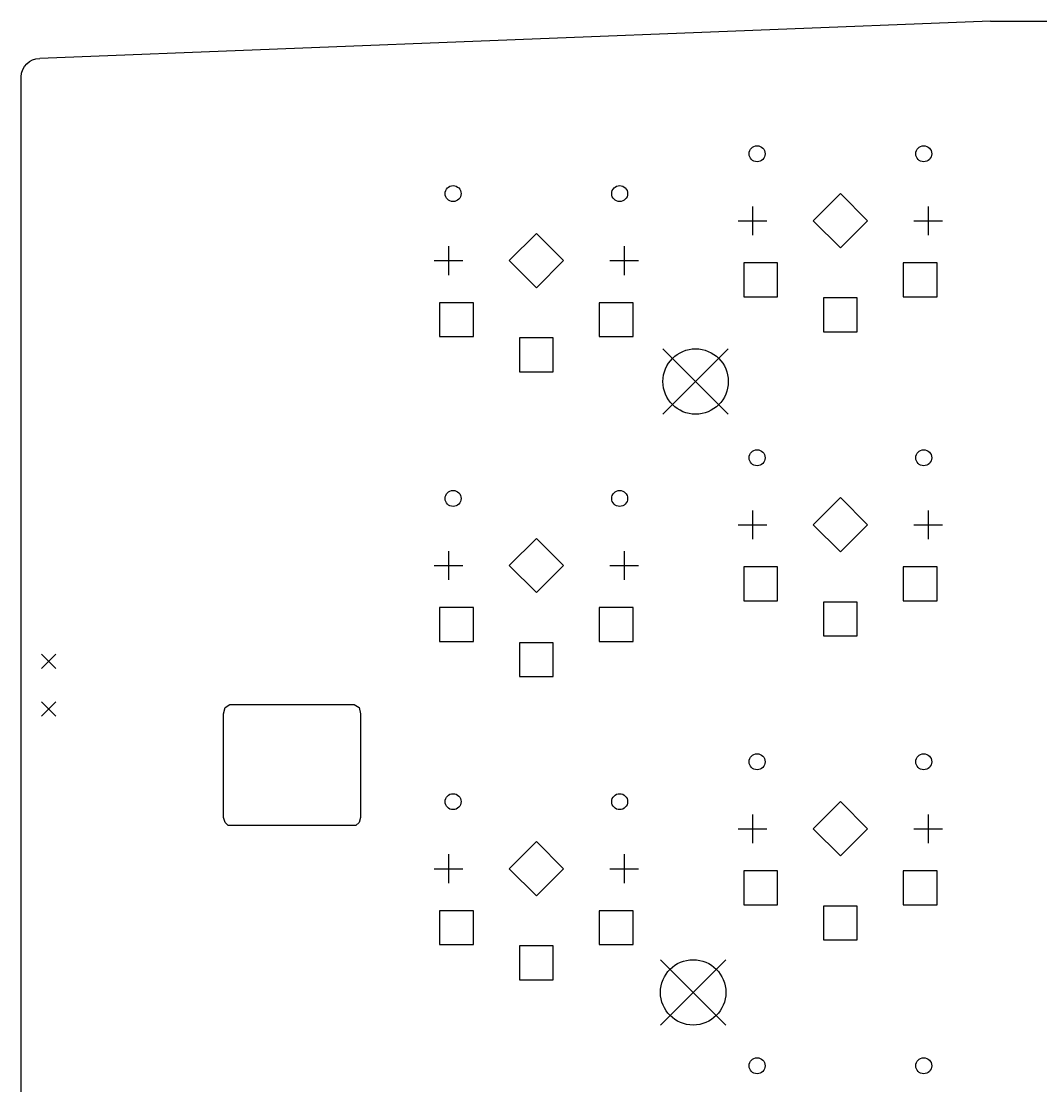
# Model space of a CAD drawing. Extents: x 3.15 to 8.88, y -6.68 to -1.38.
# Drawn here: x 3.475 to 5.99, y -4.004 to -1.378 of the extents above; entities that cross this region are included whole.
import ezdxf

# ---------------------------------------------------------------- set-up
doc = ezdxf.new("R2010")
doc.units = 0
doc.header["$MEASUREMENT"] = 0
doc.layers.add('BLACK', color=7, linetype='CONTINUOUS')

msp = doc.modelspace()

# ---------------------------------------------------------------- linework, layer by layer
at = {"layer": 'BLACK', "linetype": 'CONTINUOUS'}
for p, q in [((5.86614, -1.37795), (3.5207, -1.4695)), ((5.86614, -1.37795), (6.73031, -1.37795)), ((3.50305, -1.47307), (3.51156, -1.47043)), ((3.51156, -1.47043), (3.5207, -1.4695)), ((3.47891, -1.49721), (3.48309, -1.4895)), ((3.48309, -1.4895), (3.48863, -1.48279)), ((3.48863, -1.48279), (3.49534, -1.47725)), ((3.49534, -1.47725), (3.50305, -1.47307)), ((3.47535, -1.51486), (3.47627, -1.50572)), ((3.4754, -4.50394), (3.47535, -1.51486)), ((3.47627, -1.50572), (3.47891, -1.49721)), ((5.49606, -1.80315), (5.42913, -1.87008)), ((5.56299, -1.87008), (5.49606, -1.80315)), ((5.27953, -1.83465), (5.27953, -1.90551)), ((5.7126, -1.83465), (5.7126, -1.90551)), ((5.24409, -1.87008), (5.31496, -1.87008)), ((5.42913, -1.87008), (5.49606, -1.93701)), ((5.49606, -1.93701), (5.56299, -1.87008)), ((5.67717, -1.87008), (5.74803, -1.87008)), ((4.74606, -1.90157), (4.67913, -1.9685)), ((4.81299, -1.9685), (4.74606, -1.90157)), ((4.52953, -1.93307), (4.52953, -2.00394)), ((4.9626, -1.93307), (4.9626, -2.00394)), ((4.49409, -1.9685), (4.56496, -1.9685)), ((4.67913, -1.9685), (4.74606, -2.03543)), ((4.74606, -2.03543), (4.81299, -1.9685)), ((4.92717, -1.9685), (4.99803, -1.9685)), ((5.34097, -1.97399), (5.25745, -1.97399)), ((5.25745, -1.97399), (5.25745, -2.05751)), ((5.34097, -2.05751), (5.34097, -1.97399)), ((5.73467, -1.97399), (5.65115, -1.97399)), ((5.65115, -1.97399), (5.65115, -2.05751)), ((5.73467, -2.05751), (5.73467, -1.97399)), ((4.59097, -2.07241), (4.50745, -2.07241)), ((4.50745, -2.07241), (4.50745, -2.15593)), ((4.59097, -2.15593), (4.59097, -2.07241)), ((4.98467, -2.07241), (4.90115, -2.07241)), ((4.90115, -2.07241), (4.90115, -2.15593)), ((4.98467, -2.15593), (4.98467, -2.07241)), ((5.25745, -2.05751), (5.34097, -2.05751)), ((5.53782, -2.0606), (5.4543, -2.0606)), ((5.4543, -2.0606), (5.4543, -2.14412)), ((5.53782, -2.14412), (5.53782, -2.0606)), ((5.65115, -2.05751), (5.73467, -2.05751)), ((5.4543, -2.14412), (5.53782, -2.14412)), ((4.50745, -2.15593), (4.59097, -2.15593)), ((4.78782, -2.15903), (4.7043, -2.15903)), ((4.7043, -2.15903), (4.7043, -2.24255)), ((4.78782, -2.24255), (4.78782, -2.15903)), ((4.90115, -2.15593), (4.98467, -2.15593)), ((5.05815, -2.18597), (5.21957, -2.34739)), ((5.21957, -2.18597), (5.05815, -2.34739)), ((4.7043, -2.24255), (4.78782, -2.24255)), ((5.49606, -2.55315), (5.42913, -2.62008)), ((5.56299, -2.62008), (5.49606, -2.55315)), ((5.27953, -2.58465), (5.27953, -2.65551)), ((5.7126, -2.58465), (5.7126, -2.65551)), ((5.24409, -2.62008), (5.31496, -2.62008)), ((5.42913, -2.62008), (5.49606, -2.68701)), ((5.49606, -2.68701), (5.56299, -2.62008)), ((5.67717, -2.62008), (5.74803, -2.62008)), ((4.74606, -2.65354), (4.67913, -2.72047)), ((4.81299, -2.72047), (4.74606, -2.65354)), ((4.52953, -2.68504), (4.52953, -2.75591)), ((4.9626, -2.68504), (4.9626, -2.75591)), ((4.49409, -2.72047), (4.56496, -2.72047)), ((4.67913, -2.72047), (4.74606, -2.7874)), ((4.74606, -2.7874), (4.81299, -2.72047)), ((4.92717, -2.72047), (4.99803, -2.72047)), ((5.34097, -2.72399), (5.25745, -2.72399)), ((5.25745, -2.72399), (5.25745, -2.80751)), ((5.34097, -2.80751), (5.34097, -2.72399)), ((5.73467, -2.72399), (5.65115, -2.72399)), ((5.65115, -2.72399), (5.65115, -2.80751)), ((5.73467, -2.80751), (5.73467, -2.72399)), ((5.25745, -2.80751), (5.34097, -2.80751)), ((5.65115, -2.80751), (5.73467, -2.80751)), ((4.59097, -2.82438), (4.50745, -2.82438)), ((4.50745, -2.82438), (4.50745, -2.9079)), ((4.59097, -2.9079), (4.59097, -2.82438)), ((4.98467, -2.82438), (4.90115, -2.82438)), ((4.90115, -2.82438), (4.90115, -2.9079)), ((4.98467, -2.9079), (4.98467, -2.82438)), ((5.53782, -2.8106), (5.4543, -2.8106)), ((5.4543, -2.8106), (5.4543, -2.89412)), ((5.53782, -2.89412), (5.53782, -2.8106)), ((4.50745, -2.9079), (4.59097, -2.9079)), ((4.78782, -2.911), (4.7043, -2.911)), ((4.7043, -2.911), (4.7043, -2.99451)), ((4.78782, -2.99451), (4.78782, -2.911)), ((4.90115, -2.9079), (4.98467, -2.9079)), ((5.4543, -2.89412), (5.53782, -2.89412)), ((3.52497, -2.93908), (3.5604, -2.97451)), ((3.5604, -2.93908), (3.52497, -2.97451)), ((3.52497, -2.93908), (3.5604, -2.97451)), ((3.5604, -2.93908), (3.52497, -2.97451)), ((4.7043, -2.99451), (4.78782, -2.99451)), ((3.52497, -3.05719), (3.5604, -3.09262)), ((3.5604, -3.05719), (3.52497, -3.09262)), ((3.52497, -3.05719), (3.5604, -3.09262)), ((3.5604, -3.05719), (3.52497, -3.09262)), ((3.97398, -3.08672), (3.97792, -3.07097)), ((3.97792, -3.07097), (3.98973, -3.0631)), ((3.98973, -3.0631), (4.29682, -3.0631)), ((4.29682, -3.0631), (4.30863, -3.07097)), ((4.30863, -3.07097), (4.31256, -3.08672)), ((3.97398, -3.34262), (3.97398, -3.08672)), ((4.31256, -3.08672), (4.31256, -3.34262)), ((5.49606, -3.30315), (5.42913, -3.37008)), ((5.56299, -3.37008), (5.49606, -3.30315)), ((5.27953, -3.33465), (5.27953, -3.40551)), ((5.7126, -3.33465), (5.7126, -3.40551)), ((3.97792, -3.35443), (3.97398, -3.34262)), ((3.98579, -3.36231), (3.97792, -3.35443)), ((4.30863, -3.35443), (4.30075, -3.36231)), ((4.31256, -3.34262), (4.30863, -3.35443)), ((4.30075, -3.36231), (3.98579, -3.36231)), ((5.24409, -3.37008), (5.31496, -3.37008)), ((5.42913, -3.37008), (5.49606, -3.43701)), ((5.49606, -3.43701), (5.56299, -3.37008)), ((5.67717, -3.37008), (5.74803, -3.37008)), ((4.74606, -3.40157), (4.67913, -3.4685)), ((4.81299, -3.4685), (4.74606, -3.40157)), ((4.52953, -3.43307), (4.52953, -3.50394)), ((4.9626, -3.43307), (4.9626, -3.50394)), ((4.49409, -3.4685), (4.56496, -3.4685)), ((4.67913, -3.4685), (4.74606, -3.53543)), ((4.74606, -3.53543), (4.81299, -3.4685)), ((4.92717, -3.4685), (4.99803, -3.4685)), ((5.34097, -3.47399), (5.25745, -3.47399)), ((5.25745, -3.47399), (5.25745, -3.55751)), ((5.34097, -3.55751), (5.34097, -3.47399)), ((5.73467, -3.47399), (5.65115, -3.47399)), ((5.65115, -3.47399), (5.65115, -3.55751)), ((5.73467, -3.55751), (5.73467, -3.47399)), ((5.25745, -3.55751), (5.34097, -3.55751)), ((5.53782, -3.5606), (5.4543, -3.5606)), ((5.4543, -3.5606), (5.4543, -3.64412)), ((5.53782, -3.64412), (5.53782, -3.5606)), ((5.65115, -3.55751), (5.73467, -3.55751)), ((4.59097, -3.57241), (4.50745, -3.57241)), ((4.50745, -3.57241), (4.50745, -3.65593)), ((4.59097, -3.65593), (4.59097, -3.57241)), ((4.98467, -3.57241), (4.90115, -3.57241)), ((4.90115, -3.57241), (4.90115, -3.65593)), ((4.98467, -3.65593), (4.98467, -3.57241)), ((5.4543, -3.64412), (5.53782, -3.64412)), ((4.50745, -3.65593), (4.59097, -3.65593)), ((4.78782, -3.65903), (4.7043, -3.65903)), ((4.7043, -3.65903), (4.7043, -3.74255)), ((4.78782, -3.74255), (4.78782, -3.65903)), ((4.90115, -3.65593), (4.98467, -3.65593)), ((5.05217, -3.69302), (5.21359, -3.85443)), ((5.21359, -3.69302), (5.05217, -3.85443)), ((4.7043, -3.74255), (4.78782, -3.74255))]:
    msp.add_line(p, q, dxfattribs=at)
at = {"layer": 'BLACK'}
for centre, radius in [((5.29055, -1.70472), 0.01969), ((5.70157, -1.70472), 0.01969), ((4.54055, -1.80315), 0.01969), ((4.95157, -1.80315), 0.01969), ((5.13886, -2.26668), 0.08071), ((5.29055, -2.45472), 0.01969), ((5.70157, -2.45472), 0.01969), ((4.54055, -2.55512), 0.01969), ((4.95157, -2.55512), 0.01969), ((5.29055, -3.20472), 0.01969), ((5.70157, -3.20472), 0.01969), ((4.54055, -3.30315), 0.01969), ((4.95157, -3.30315), 0.01969), ((5.13288, -3.77373), 0.08071), ((5.29055, -3.95472), 0.01969), ((5.70157, -3.95472), 0.01969)]:
    msp.add_circle(centre, radius, dxfattribs=at)

doc.saveas('drawing.dxf')
